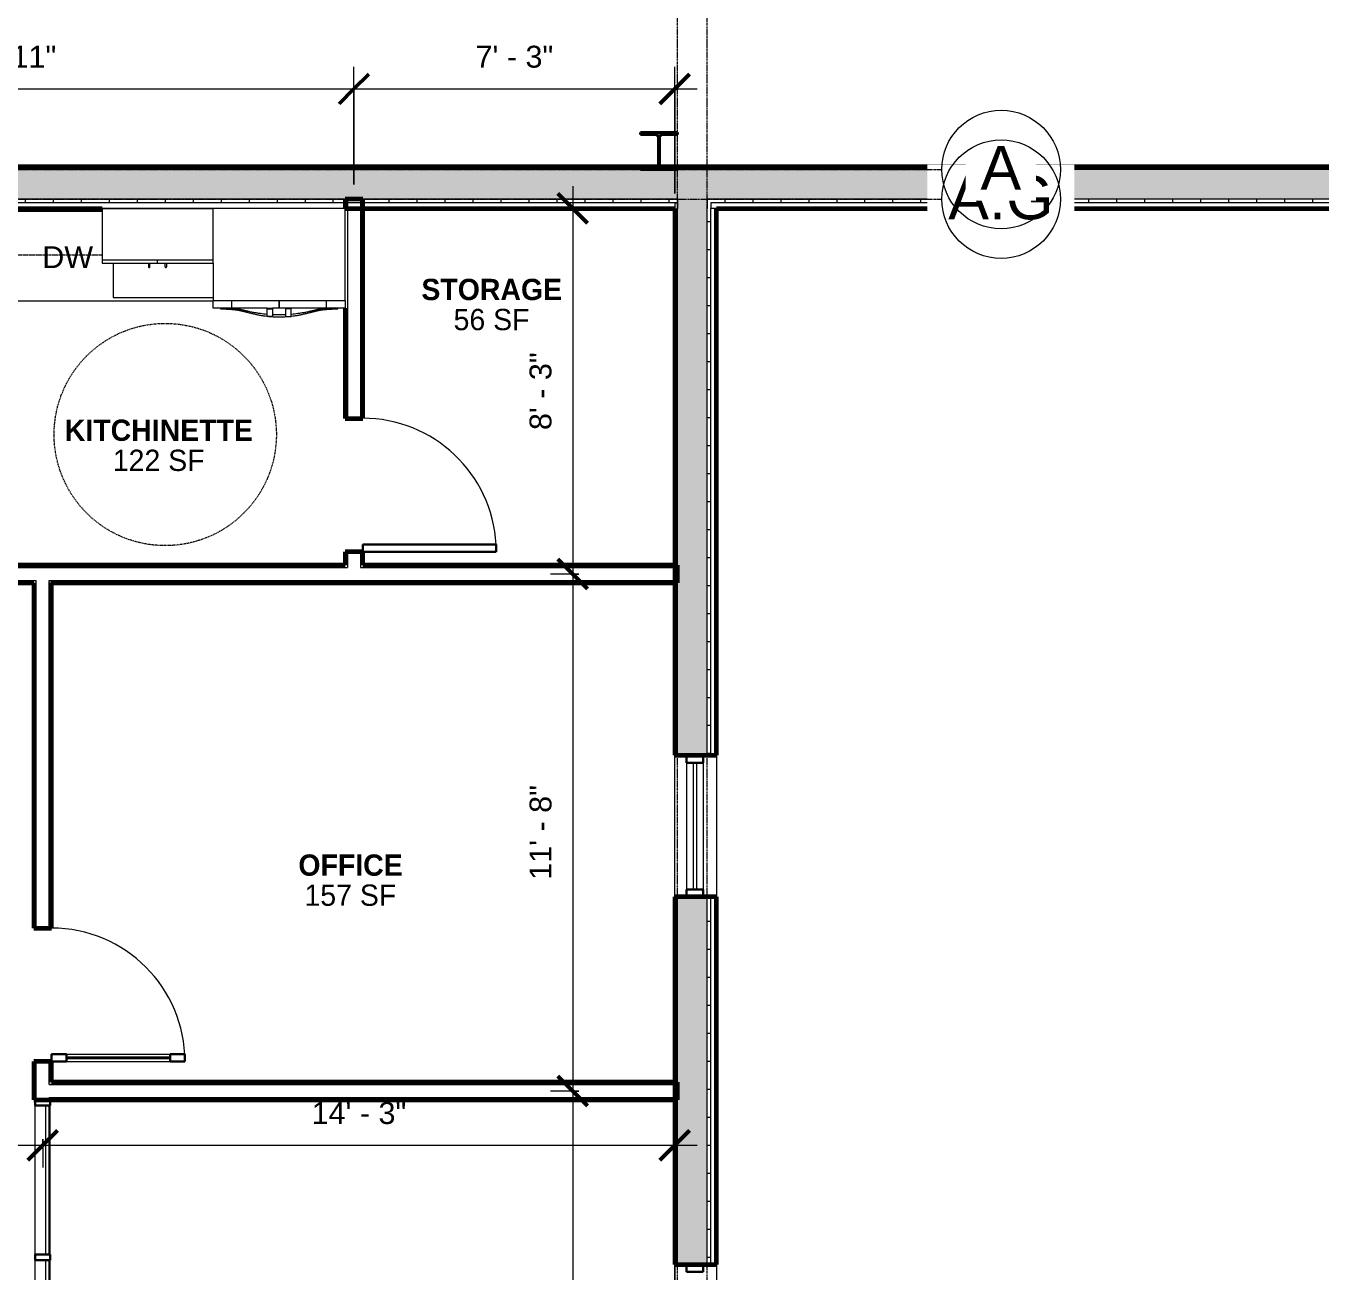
# Model space of a CAD drawing. Header units: inches. Extents: x 126 to 2219, y -1759 to -92.
# Drawn here: x 1858.4 to 2210.2, y -986 to -649.7 of the extents above; entities that cross this region are included whole.
import ezdxf

# ---------------------------------------------------------------- set-up
doc = ezdxf.new("R2010")
doc.units = ezdxf.units.IN
doc.header["$MEASUREMENT"] = 0
for name, pattern in [('Dash', [0.25, 0.125, -0.125]), ('Grid Line 1_2_', [0.875, 0.5, -0.125, 0.125, -0.125]), ('Overhead', [0.15625, 0.09375, -0.0625])]:
    doc.linetypes.add(name, pattern=pattern)
for name, color, linetype, lineweight in [('A-ANNO-DIMS', 211, 'Continuous', 9), ('A-ANNO-DIMS-64', 211, 'Continuous', 9), ('A-ANNO-NOTE', 131, 'Continuous', 9), ('A-AREA-IDEN', 2, 'Continuous', 9), ('A-DETL-HDLN', 90, 'Dash', 9), ('A-DOOR', 31, 'Continuous', 18), ('A-DOOR-GLAZ', 31, 'Continuous', 40), ('A-GENM', 13, 'Continuous', 9), ('A-GLAZ-CURT', 52, 'Continuous', 9), ('A-GLAZ-CWMG', 51, 'Continuous', 9), ('A-WALL', 113, 'Continuous', 18), ('A-WALL-PATT', 111, 'Continuous', 60), ('I-FURN-PNLS', 30, 'Continuous', 9), ('I-WALL', 2, 'Continuous', 18), ('L-SITE-WALL', 31, 'Continuous', 18), ('Q-CASE', 31, 'Continuous', 9), ('Q-SPCQ', 91, 'Continuous', 9), ('S-COLS', 52, 'Continuous', 9), ('S-GRID', 1, 'Continuous', 9), ('S-GRID-IDEN', 1, 'Continuous', 9)]:
    doc.layers.add(name, color=color, linetype=linetype, lineweight=lineweight)
doc.styles.add('Arial', font='arial.ttf', dxfattribs={"height": 5.901198})
doc.styles.add('Arial_1', font='arial.ttf', dxfattribs={"height": 11.802395})
doc.styles.add('Century Gothic', font='GOTHIC.TTF', dxfattribs={"height": 5.748447})
doc.styles.add('Century Gothic_B', font='GOTHICB.TTF', dxfattribs={"height": 5.744479})
doc.dimstyles.new('Linear_-_3_32__Arial', dxfattribs={"dimscale": 12, "dimtxt": 6, "dimasz": 0.666667, "dimexe": 0.5, "dimexo": 0.333333, "dimgap": 0.333333, "dimtad": 1, "dimdec": 0, "dimzin": 1, "dimdsep": 46, "dimlunit": 4, "dimtxsty": 'Arial', "dimblk1": 'OBLIQUE', "dimblk2": 'OBLIQUE', "dimsah": 1, "dimcen": 0.09, "dimdle": 0.5, "dimazin": 0, "dimtfac": 1, "dimtdec": 4, "dimtix": 1, "dimtmove": 0, "dimatfit": 3, "dimfxl": 1, "dimtvp": 1, "dimfrac": 2, "dimtolj": 1, "dimtzin": 0, "dimarcsym": 2})
doc.dimstyles.new('Linear_-_3_32__Arial_1', dxfattribs={"dimscale": 12, "dimtxt": 6, "dimasz": 0.666667, "dimexe": 0.5, "dimexo": 0.333333, "dimgap": 0.333333, "dimtad": 1, "dimdec": 0, "dimzin": 1, "dimdsep": 46, "dimlunit": 4, "dimtxsty": 'Arial', "dimblk1": 'OBLIQUE', "dimblk2": 'OBLIQUE', "dimsah": 1, "dimcen": 0.09, "dimdle": 0.5, "dimazin": 0, "dimtfac": 1, "dimtdec": 4, "dimtix": 1, "dimtmove": 0, "dimatfit": 3, "dimfxl": 1, "dimtvp": 1, "dimfrac": 2, "dimtolj": 1, "dimtzin": 0, "dimarcsym": 2})
doc.dimstyles.new('Linear_-_3_32__Arial_2', dxfattribs={"dimscale": 12, "dimtxt": 6, "dimasz": 0.666667, "dimexe": 0.5, "dimexo": 0.333333, "dimgap": 0.333333, "dimtad": 1, "dimdec": 0, "dimzin": 1, "dimdsep": 46, "dimlunit": 4, "dimtxsty": 'Arial', "dimblk1": 'OBLIQUE', "dimblk2": 'OBLIQUE', "dimsah": 1, "dimcen": 0.09, "dimdle": 0.5, "dimazin": 0, "dimtfac": 1, "dimtdec": 4, "dimtix": 1, "dimtmove": 0, "dimatfit": 3, "dimfxl": 1, "dimtvp": 1, "dimfrac": 2, "dimtolj": 1, "dimtzin": 0, "dimarcsym": 2})
pattern_1 = [(161.57, (0.32, 0.32), (-2.56049618, -0.00053739), [0, -18.214, 2.022, 0]), (18.43, (-0.32, 0.32), (-2.56049618, 0.00053739), [0, -18.214, 2.022, 0]), (108.43, (0.32, 0.32), (1.2792209, -6.40087673), [6.07, -14.166]), (71.57, (-0.32, 0.32), (1.2792209, 6.40087673), [6.07, -14.166])]
pattern_2 = [(0, (0, 0), (0, 7.554), []), (90, (0, 0), (-7.554, 5e-16), [])]
pattern_3 = [(0, (0, 0), (20.48, 5.12), [0.845, -14.515, 0.845, -14.515, -81.92]), (0, (0, 0), (20.48, 5.12), [-30.72, 0.845, -29.875, 0.845, -14.515, -35.84]), (0, (0, 0), (20.48, 5.12), [-76.8, 0.845, -9.395, 0.845, -24.755]), (120, (7.68, 2.56), (-14.67405, 15.1762), [0.845, -14.515, 0.845, -14.515, -81.92]), (120, (7.68, 2.56), (-14.67405, 15.1762), [-30.72, 0.845, -29.875, 0.845, -14.515, -35.84]), (120, (7.68, 2.56), (-14.67405, 15.1762), [-76.8, 0.845, -9.395, 0.845, -24.755]), (240, (10.24, 12.8), (-5.80595, -20.2962), [0.845, -14.515, 0.845, -14.515, -81.92]), (240, (10.24, 12.8), (-5.80595, -20.2962), [-30.72, 0.845, -29.875, 0.845, -14.515, -35.84]), (240, (10.24, 12.8), (-5.80595, -20.2962), [-76.8, 0.845, -9.395, 0.845, -24.755])]

# ---------------------------------------------------------------- blocks, each defined once
blk = doc.blocks.new('Rectangular Mullion - Exterior 2_ x 4_5_-607528-Floor Plan - Office Annex')
at = {"layer": 'A-GLAZ-CWMG', "color": 50, "lineweight": 30}
for p, q in [((-1, 1.5), (1, 1.5)), ((-1, -3), (-1, 1.5)), ((1, 1.5), (1, -3)), ((1, -3), (-1, -3))]:
    blk.add_line(p, q, dxfattribs=at)
blk = doc.blocks.new('System Panel - Exterior Glazing-607532-Floor Plan - Office Annex')
at = {"layer": 'A-GLAZ-CURT', "color": 10, "lineweight": 18}
for p, q in [((17.09375, 1.25), (-17.09375, 1.25)), ((-17.09375, 1.25), (-17.09375, 0.25)), ((-17.09375, 0.25), (17.09375, 0.25)), ((17.09375, 0.25), (17.09375, 1.25))]:
    blk.add_line(p, q, dxfattribs=at)
at = {"layer": 'A-GLAZ-CURT', "color": 130}
for p, q in [((-17.09375, 0.25), (-17.09375, 1.25)), ((17.09375, 1.25), (17.09375, 0.25))]:
    blk.add_line(p, q, dxfattribs=at)
at = {"layer": 'A-GLAZ-CURT', "color": 254}
for p, q in [((17.09375, 1.25), (-17.09375, 1.25)), ((-17.09375, 0.25), (17.09375, 0.25))]:
    blk.add_line(p, q, dxfattribs=at)
blk = doc.blocks.new('Rectangular Mullion - Exterior 2_ x 4_5_-435687-Floor Plan - Office Annex')
at = {"layer": 'A-GLAZ-CWMG', "color": 7}
for p, q in [((1188.75, -1519.21), (1154.56, -1519.21)), ((1188.75, -1523.71), (1154.56, -1523.71))]:
    blk.add_line(p, q, dxfattribs=at)
blk = doc.blocks.new('Grid - Grid Head - Circle-50561-Floor Plan - Office Annex')
at = {"layer": 'S-GRID-IDEN', "color": 7}
blk.add_circle((0, 0), 0.25, dxfattribs=at)
blk = doc.blocks.new('Open Source Metal Building_Exterior_rvt-1-Floor Plan - Office Annex')
at = {"layer": 'A-WALL-PATT', "lineweight": 9}
h = blk.add_hatch(dxfattribs=at)
h.set_pattern_fill('FP_2', color=8, style=0, pattern_type=2)
h.set_pattern_definition(pattern_1)
h.paths.add_polyline_path([(1738.07, -696.46), (2210.15, -696.46), (2210.15, -688.46), (1644.4, -688.46), (1644.4, -696.46), (1729.93, -696.46)], flags=0)
h.paths.add_polyline_path([(1138.4, -696.46), (1138.4, -688.46), (421.56, -688.46), (421.56, -696.46), (1103.21, -696.46)], flags=0)
h.paths.add_polyline_path([(1234.94, -696.46), (1234.94, -688.46), (1174.4, -688.46), (1174.4, -696.46)], flags=0)
h.paths.add_polyline_path([(1540.94, -696.46), (1608.4, -696.46), (1608.4, -688.46), (1540.94, -688.46)], flags=0)
h.paths.add_polyline_path([(321.83, -696.46), (385.56, -696.46), (385.56, -688.46), (126.49, -688.46), (126.49, -696.46), (256.72, -696.46)], flags=0)
h = blk.add_hatch(dxfattribs=at)
h.set_pattern_fill('FP_3', style=0, pattern_type=2)
h.set_pattern_definition(pattern_2)
h.paths.add_polyline_path([(1884.58, -697.46), (2034.31, -697.46), (2034.31, -696.46), (1644.4, -696.46), (1644.4, -697.46), (1819.47, -697.46)], flags=0)
h.paths.add_polyline_path([(2210.15, -697.46), (2210.15, -696.46), (2042.31, -696.46), (2042.31, -697.46), (2079.92, -697.46)], flags=0)
h.paths.add_polyline_path([(1234.94, -697.46), (1234.94, -696.46), (1174.4, -696.46), (1174.4, -697.46)], flags=0)
h.paths.add_polyline_path([(1540.94, -697.46), (1608.4, -697.46), (1608.4, -696.46), (1540.94, -696.46)], flags=0)
h.paths.add_polyline_path([(1103.21, -697.46), (1138.4, -697.46), (1138.4, -696.46), (421.56, -696.46), (421.56, -697.46), (1038.09, -697.46)], flags=0)
h.paths.add_polyline_path([(378.44, -697.46), (385.56, -697.46), (385.56, -696.46), (378.44, -696.46)], flags=0)
h.paths.add_polyline_path([(370.44, -697.46), (370.44, -696.46), (126.49, -696.46), (126.49, -697.46), (369.44, -697.46)], flags=0)
h = blk.add_hatch(dxfattribs=at)
h.set_pattern_fill('FP_2', color=8, style=0, pattern_type=2)
h.set_pattern_definition(pattern_1)
h.paths.add_polyline_path([(2034.31, -1161.69), (2042.31, -1161.69), (2042.31, -1159.69), (2034.31, -1159.69)], flags=0)
h.paths.add_polyline_path([(2042.31, -1121.5), (2042.31, -1022.22), (2034.31, -1022.22), (2034.31, -1121.5)], flags=0)
h.paths.add_polyline_path([(2034.31, -984.04), (2042.31, -984.04), (2042.31, -884.76), (2034.31, -884.76), (2034.31, -949.68)], flags=0)
h.paths.add_polyline_path([(2042.31, -846.57), (2042.31, -696.46), (2034.31, -696.46), (2034.31, -846.57)], flags=0)
h = blk.add_hatch(dxfattribs=at)
h.set_pattern_fill('FP_3', style=0, pattern_type=2)
h.set_pattern_definition(pattern_2)
h.paths.add_polyline_path([(2043.31, -1161.69), (2043.31, -1159.69), (2042.31, -1159.69), (2042.31, -1161.69)], flags=0)
h.paths.add_polyline_path([(2043.31, -1121.5), (2043.31, -1022.22), (2042.31, -1022.22), (2042.31, -1121.5)], flags=0)
h.paths.add_polyline_path([(2042.31, -984.04), (2043.31, -984.04), (2043.31, -884.76), (2042.31, -884.76), (2042.31, -949.68)], flags=0)
h.paths.add_polyline_path([(2043.31, -846.57), (2043.31, -697.46), (2042.31, -697.46), (2042.31, -846.57)], flags=0)
at = {"layer": 'S-COLS'}
h = blk.add_hatch(dxfattribs=at)
h.set_pattern_fill('FP_4', color=256, style=0, pattern_type=2)
h.set_pattern_definition([(45, (0, 0), (-6.335677, 6.335677), []), (45, (0, 9.6), (-6.335677, 6.335677), [])])
h.paths.add_polyline_path([(2034.31, -688.46), (2034.31, -687.9), (2030.17, -687.9), (2029.68, -687.7), (2029.48, -687.21), (2029.48, -679.73), (2029.68, -679.24), (2030.17, -679.04), (2034.31, -679.04), (2034.31, -678.48), (2024.31, -678.48), (2024.31, -679.04), (2028.45, -679.04), (2028.94, -679.24), (2029.14, -679.73), (2029.14, -687.21), (2028.94, -687.7), (2028.45, -687.9), (2024.31, -687.9), (2024.31, -688.46)], flags=0)
at = {"layer": 'A-WALL', "color": 10}
for p, q in [((2210.15, -688.46), (1644.4, -688.46)), ((2034.31, -696.46), (1644.4, -696.46)), ((2033.56, -697.46), (1644.4, -697.46)), ((2034.31, -697.46), (2033.56, -697.46)), ((2033.56, -697.46), (2034.31, -697.46)), ((2033.56, -697.46), (2033.56, -698.96)), ((2034.31, -696.46), (2034.31, -697.46)), ((2034.31, -697.46), (2034.31, -698.96)), ((2034.31, -846.57), (2034.31, -698.96)), ((2210.15, -696.46), (2042.31, -696.46)), ((2042.31, -696.46), (2042.31, -697.46)), ((2042.31, -697.46), (2042.31, -698.96)), ((2042.31, -846.57), (2042.31, -698.96)), ((2210.15, -697.46), (2043.31, -697.46)), ((2043.31, -697.46), (2043.31, -698.96)), ((2044.81, -698.96), (2043.31, -698.96)), ((2043.31, -846.57), (2043.31, -698.96)), ((2034.31, -984.04), (2034.31, -884.76)), ((2042.31, -984.04), (2042.31, -884.76)), ((2043.31, -984.04), (2043.31, -884.76))]:
    blk.add_line(p, q, dxfattribs=at)
at = {"layer": 'L-SITE-WALL', "color": 250, "lineweight": 60}
for p, q in [((2210.15, -687.71), (1644.4, -687.71)), ((1644.4, -698.96), (1878.94, -698.96)), ((1944.56, -698.96), (2033.56, -698.96)), ((2033.56, -698.96), (2033.56, -846.57)), ((2044.81, -698.96), (2210.15, -698.96)), ((2044.81, -846.57), (2044.81, -698.96)), ((2033.56, -846.57), (2044.81, -846.57)), ((2033.56, -884.76), (2033.56, -984.04)), ((2044.81, -884.76), (2033.56, -884.76)), ((2044.81, -984.04), (2044.81, -884.76)), ((2033.56, -984.04), (2044.81, -984.04))]:
    blk.add_line(p, q, dxfattribs=at)
at = {"layer": 'L-SITE-WALL', "color": 10}
for p, q in [((2033.56, -884.76), (2033.56, -846.57)), ((2044.81, -846.57), (2044.81, -884.76)), ((2033.56, -1005.35), (2033.56, -984.04)), ((2044.81, -984.04), (2044.81, -1022.22))]:
    blk.add_line(p, q, dxfattribs=at)
at = {"layer": 'S-COLS', "color": 90, "lineweight": 40}
for p, q in [((2034.31, -678.48), (2024.31, -678.48)), ((2024.31, -678.48), (2024.31, -679.04)), ((2034.31, -679.04), (2034.31, -678.48)), ((2024.31, -679.04), (2028.45, -679.04)), ((2029.14, -679.73), (2029.14, -687.21)), ((2029.48, -687.21), (2029.48, -679.73)), ((2030.17, -679.04), (2034.31, -679.04)), ((2028.45, -687.9), (2024.31, -687.9)), ((2024.31, -687.9), (2024.31, -688.46)), ((2024.31, -688.46), (2034.31, -688.46)), ((2034.31, -687.9), (2030.17, -687.9)), ((2034.31, -688.46), (2034.31, -687.9))]:
    blk.add_line(p, q, dxfattribs=at)
for centre, start, end in [((2028.45, -679.73), 0, 90), ((2030.17, -679.73), 90, 180), ((2028.45, -687.21), 270, 0), ((2030.17, -687.21), 180, 270)]:
    blk.add_arc(centre, 0.691, start, end, dxfattribs=at)
at = {"layer": 'S-GRID', "linetype": 'Grid Line 1_2_'}
for p, q in [((2034.31, -1631.19), (2034.31, -124.28)), ((2042.31, -1631.19), (2042.31, -124.28))]:
    blk.add_line(p, q, dxfattribs=at)
at = {"color": 252, "lineweight": 9, "extrusion": (0, 0, -1), "rotation": 90.0000000000013}
for p in [(-2039.75, -847.57), (-2039.75, -883.76), (-2039.75, -985.04)]:
    blk.add_blockref('Rectangular Mullion - Exterior 2_ x 4_5_-607528-Floor Plan - Office Annex', p, dxfattribs=at)
at = {"color": 252, "lineweight": 9}
for name, p, rotation in [('Rectangular Mullion - Exterior 2_ x 4_5_-435687-Floor Plan - Office Annex', (517.54, -2037.32), 89.99999999999892), ('System Panel - Exterior Glazing-607532-Floor Plan - Office Annex', (2039.75, -865.67), 89.99999999999874)]:
    blk.add_blockref(name, p, dxfattribs=dict(at, rotation=rotation))
at = {"layer": 'S-GRID-IDEN', "insert": (2121.58, -690.1), "char_height": 11.802, "width": 33.84, "attachment_point": 2, "line_spacing_factor": 0.938532, "style": 'Arial_1', "bg_fill": 3, "box_fill_scale": 1.25, "bg_fill_color": 0, "bg_fill_transparency": 0}
blk.add_mtext('A.G', dxfattribs=at)
at = {"layer": 'S-GRID', "linetype": 'Grid Line 1_2_'}
for p, q in [((329.05, -688.46), (2105.65, -688.46)), ((329.05, -696.46), (2105.65, -696.46))]:
    blk.add_line(p, q, dxfattribs=at)
at = {"layer": 'S-GRID-IDEN', "insert": (2121.58, -682.1), "char_height": 11.8, "width": 13.104, "attachment_point": 2, "line_spacing_factor": 0.938532, "style": 'Arial_1', "bg_fill": 3, "box_fill_scale": 1.25, "bg_fill_color": 0, "bg_fill_transparency": 0}
blk.add_mtext('A', dxfattribs=at)
at = {"color": 170, "lineweight": 5, "xscale": 63.99999999999997, "yscale": 63.99999999999997, "zscale": 63.99999999999997, "rotation": 269.9999999999994}
for p in [(2121.65, -688.46), (2121.65, -696.46)]:
    blk.add_blockref('Grid - Grid Head - Circle-50561-Floor Plan - Office Annex', p, dxfattribs=at)
blk = doc.blocks.new('Counter Top - 24_ Depth-690214-Floor Plan - Office Annex')
at = {"layer": 'Q-CASE'}
for p, q in [((-47.26, 25), (99.74, 25)), ((99.74, 0.75), (-17.26, 0.75))]:
    blk.add_line(p, q, dxfattribs=at)
blk = doc.blocks.new('System Panel - Glazed-700954-Floor Plan - Office Annex')
at = {"layer": 'A-GLAZ-CURT', "lineweight": 18}
for p, q in [((20.125, 1.75), (-20.125, 1.75)), ((-20.125, 1.75), (-20.125, 0.75)), ((-20.125, 0.75), (20.125, 0.75)), ((20.125, 0.75), (20.125, 1.75))]:
    blk.add_line(p, q, dxfattribs=at)
blk = doc.blocks.new('Rectangular Mullion - 2_5_ x 5_ rectangular-700947-Floor Plan - Office Annex')
at = {"layer": 'A-GLAZ-CWMG'}
for p, q in [((1860.94, -981.34), (1860.94, -941.09)), ((1864.94, -981.34), (1864.94, -941.09))]:
    blk.add_line(p, q, dxfattribs=at)
blk = doc.blocks.new('Rectangular Mullion - 2_5_ x 5_ rectangular-612077-Floor Plan - Office Annex')
at = {"layer": 'A-GLAZ-CWMG', "lineweight": 30}
for p, q in [((0, 2), (-1.5, 2)), ((-1.5, 2), (-1.5, -2)), ((0, -2), (0, 2)), ((-1.5, -2), (0, -2))]:
    blk.add_line(p, q, dxfattribs=at)
blk = doc.blocks.new('System Panel - Glazed-700955-Floor Plan - Office Annex')
at = {"layer": 'A-GLAZ-CURT', "lineweight": 18}
for p, q in [((18.25, 1.75), (-18.25, 1.75)), ((-18.25, 1.75), (-18.25, 0.75)), ((-18.25, 0.75), (18.25, 0.75)), ((18.25, 0.75), (18.25, 1.75))]:
    blk.add_line(p, q, dxfattribs=at)
blk = doc.blocks.new('Rectangular Mullion - 2_5_ x 5_ rectangular-700951-Floor Plan - Office Annex')
at = {"layer": 'A-GLAZ-CWMG'}
for p, q in [((1860.94, -1019.34), (1860.94, -982.84)), ((1864.94, -1019.34), (1864.94, -982.84))]:
    blk.add_line(p, q, dxfattribs=at)
blk = doc.blocks.new('Rectangular Mullion - 2_5_ x 5_ rectangular-612075-Floor Plan - Office Annex')
at = {"layer": 'A-GLAZ-CWMG', "lineweight": 30}
for p, q in [((-0.75, 2), (0.75, 2)), ((-0.75, -2), (-0.75, 2)), ((0.75, 2), (0.75, -2)), ((0.75, -2), (-0.75, -2))]:
    blk.add_line(p, q, dxfattribs=at)
blk = doc.blocks.new('Single-Flush - 36_ x 84_-340239-Floor Plan - Office Annex')
at = {"layer": 'A-DOOR', "lineweight": 30}
for p, q in [((16, 2.37), (16, 38.39)), ((18, 38.39), (16, 38.39)), ((18, 2.37), (18, 38.39)), ((18, 2.37), (16, 2.37))]:
    blk.add_line(p, q, dxfattribs=at)
at = {"layer": 'A-DOOR', "lineweight": 9}
blk.add_arc((18, 2.37), 36.07, 93.1789, 180, dxfattribs=at)
blk = doc.blocks.new('Refrigeration-Dacor-Millennia - PF36BNDFBK-V2-Floor Plan - Office Annex')
at = {"layer": 'A-GENM', "lineweight": 18}
for p, q in [((-17.81, -14.44), (-17.81, -12.44)), ((17.81, -12.44), (17.81, -14.44)), ((-3.25, -14.44), (-17.81, -14.44)), ((1.75, -14.44), (-1.75, -14.44)), ((17.81, -14.44), (3.25, -14.44))]:
    blk.add_line(p, q, dxfattribs=at)
at = {"layer": 'A-GENM'}
for p, q in [((-12.81, -12.44), (-12.81, -14.44)), ((-0.06, -12.44), (-0.06, -14.44)), ((0.06, -14.44), (0.06, -12.44)), ((12.81, -14.44), (12.81, -12.44)), ((-15.81, -14.44), (-15.81, -14.69)), ((-3.25, -16.69), (-3.25, -14.44)), ((-3.25, -14.44), (-1.75, -14.44)), ((-3.25, -14.69), (-1.75, -14.69)), ((-1.75, -16.69), (-3.25, -16.69)), ((-1.75, -14.44), (-1.75, -16.69)), ((3.25, -14.44), (1.75, -14.44)), ((1.75, -14.44), (1.75, -16.69)), ((3.25, -14.69), (1.75, -14.69)), ((1.75, -16.69), (3.25, -16.69)), ((3.25, -16.69), (3.25, -14.44)), ((15.81, -14.69), (15.81, -14.44))]:
    blk.add_line(p, q, dxfattribs=at)
for points, knots in [([(-3.25, -16.18), (-3.28, -16.17), (-3.59, -16.15), (-4.18, -16.09), (-5.06, -15.97), (-5.99, -15.83), (-6.77, -15.69), (-7.4, -15.57), (-7.88, -15.47), (-8.26, -15.38), (-8.57, -15.3), (-8.81, -15.25), (-9.04, -15.19), (-9.28, -15.13), (-9.52, -15.07), (-9.78, -15.02), (-10.04, -14.96), (-10.31, -14.9), (-10.58, -14.85), (-10.88, -14.8), (-11.18, -14.75), (-11.5, -14.7), (-11.83, -14.65), (-12.19, -14.61), (-12.56, -14.57), (-12.95, -14.54), (-13.36, -14.51), (-13.8, -14.48), (-14.27, -14.46), (-14.92, -14.45), (-15.45, -14.44), (-15.81, -14.44)], [0.6515953, 0.6515953, 0.6515953, 0.6515953, 0.65625, 0.6875, 0.71875, 0.75, 0.78125, 0.796875, 0.8125, 0.828125, 0.8359375, 0.84375, 0.8515625, 0.859375, 0.8671875, 0.875, 0.8828125, 0.890625, 0.8984375, 0.90625, 0.9140625, 0.921875, 0.9296875, 0.9375, 0.9453125, 0.953125, 0.9609375, 0.96875, 0.9765625, 0.984375, 1, 1, 1, 1]), ([(-15.81, -14.69), (-15.45, -14.69), (-14.74, -14.7), (-13.95, -14.73), (-13.36, -14.76), (-12.95, -14.79), (-12.56, -14.83), (-12.19, -14.86), (-11.83, -14.91), (-11.5, -14.95), (-11.18, -15), (-10.87, -15.05), (-10.58, -15.11), (-10.3, -15.16), (-10.04, -15.22), (-9.78, -15.28), (-9.52, -15.34), (-9.28, -15.41), (-9.04, -15.47), (-8.81, -15.53), (-8.57, -15.59), (-8.26, -15.67), (-7.87, -15.78), (-7.4, -15.89), (-6.77, -16.04), (-5.98, -16.21), (-5.06, -16.39), (-4.18, -16.53), (-3.59, -16.61), (-3.28, -16.65), (-3.25, -16.65)], [0, 0, 0, 0, 0.015625, 0.03125, 0.0390625, 0.046875, 0.0546875, 0.0625, 0.0703125, 0.078125, 0.0859375, 0.09375, 0.1015625, 0.109375, 0.1171875, 0.125, 0.1328125, 0.140625, 0.1484375, 0.15625, 0.1640625, 0.171875, 0.1875, 0.203125, 0.21875, 0.25, 0.28125, 0.3125, 0.34375, 0.348388, 0.348388, 0.348388, 0.348388]), ([(-2.89, -16.69), (-2.79, -16.7), (-2.45, -16.73), (-1.9, -16.77), (-1.24, -16.79), (-0.61, -16.8), (0, -16.8), (0.61, -16.8), (1.24, -16.79), (1.9, -16.77), (2.45, -16.73), (2.79, -16.7), (2.89, -16.69)], [0.363139, 0.363139, 0.363139, 0.363139, 0.375, 0.40625, 0.4375, 0.46875, 0.5, 0.53125, 0.5625, 0.59375, 0.625, 0.636861, 0.636861, 0.636861, 0.636861]), ([(1.75, -16.26), (1.58, -16.27), (0.97, -16.28), (0, -16.28), (-0.97, -16.28), (-1.58, -16.27), (-1.75, -16.26)], [0.4135862, 0.4135862, 0.4135862, 0.4135862, 0.4375, 0.5, 0.5625, 0.5864138, 0.5864138, 0.5864138, 0.5864138]), ([(15.81, -14.44), (15.45, -14.44), (14.92, -14.45), (14.27, -14.46), (13.8, -14.48), (13.36, -14.51), (12.95, -14.54), (12.56, -14.57), (12.19, -14.61), (11.83, -14.65), (11.5, -14.7), (11.18, -14.75), (10.88, -14.8), (10.58, -14.85), (10.31, -14.9), (10.04, -14.96), (9.78, -15.02), (9.52, -15.07), (9.28, -15.13), (9.04, -15.19), (8.81, -15.25), (8.57, -15.3), (8.26, -15.38), (7.88, -15.47), (7.4, -15.57), (6.77, -15.69), (5.99, -15.83), (5.06, -15.97), (4.18, -16.09), (3.59, -16.15), (3.28, -16.17), (3.25, -16.18)], [0, 0, 0, 0, 0.015625, 0.0234375, 0.03125, 0.0390625, 0.046875, 0.0546875, 0.0625, 0.0703125, 0.078125, 0.0859375, 0.09375, 0.1015625, 0.109375, 0.1171875, 0.125, 0.1328125, 0.140625, 0.1484375, 0.15625, 0.1640625, 0.171875, 0.1875, 0.203125, 0.21875, 0.25, 0.28125, 0.3125, 0.34375, 0.3484047, 0.3484047, 0.3484047, 0.3484047]), ([(3.25, -16.65), (3.28, -16.65), (3.59, -16.61), (4.18, -16.53), (5.06, -16.39), (5.98, -16.21), (6.77, -16.04), (7.4, -15.89), (7.87, -15.78), (8.26, -15.67), (8.57, -15.59), (8.81, -15.53), (9.04, -15.47), (9.28, -15.41), (9.52, -15.34), (9.78, -15.28), (10.04, -15.22), (10.3, -15.16), (10.58, -15.11), (10.87, -15.05), (11.18, -15), (11.5, -14.95), (11.83, -14.91), (12.19, -14.86), (12.56, -14.83), (12.95, -14.79), (13.36, -14.76), (13.8, -14.73), (14.27, -14.71), (14.92, -14.7), (15.45, -14.69), (15.81, -14.69)], [0.651612, 0.651612, 0.651612, 0.651612, 0.65625, 0.6875, 0.71875, 0.75, 0.78125, 0.796875, 0.8125, 0.828125, 0.8359375, 0.84375, 0.8515625, 0.859375, 0.8671875, 0.875, 0.8828125, 0.890625, 0.8984375, 0.90625, 0.9140625, 0.921875, 0.9296875, 0.9375, 0.9453125, 0.953125, 0.9609375, 0.96875, 0.9765625, 0.984375, 1, 1, 1, 1])]:
    blk.add_open_spline(points, degree=3, knots=knots, dxfattribs=at)
at = {"layer": 'Q-SPCQ'}
for p, q in [((17.81, 12.44), (-17.81, 12.44)), ((17.81, -12.44), (17.81, 12.44)), ((-17.81, -2.31), (-17.81, -12.44)), ((-17.81, -12.44), (17.81, -12.44))]:
    blk.add_line(p, q, dxfattribs=at)
blk = doc.blocks.new('Single-Glass 1 - 36_ x 84_-564710-Floor Plan - Office Annex')
at = {"layer": 'A-DOOR', "lineweight": 30}
for p, q in [((16, 34.375), (16, 38.375)), ((18, 38.375), (16, 38.375)), ((18, 34.375), (18, 38.375)), ((16, 34.375), (18, 34.375)), ((16, 6.375), (18, 6.375)), ((16, 2.375), (16, 6.375)), ((18, 2.375), (18, 6.375)), ((18, 2.375), (16, 2.375))]:
    blk.add_line(p, q, dxfattribs=at)
at = {"layer": 'A-DOOR', "lineweight": 9}
for p, q in [((16, 6.375), (16, 34.375)), ((18, 6.375), (18, 34.375))]:
    blk.add_line(p, q, dxfattribs=at)
blk.add_arc((18, 2.375), 36, 90, 180, dxfattribs=at)
at = {"layer": 'A-DOOR-GLAZ'}
blk.add_line((17, 34.375), (17, 6.375), dxfattribs=at)
blk = doc.blocks.new('293304 - 293304 2-686364-Floor Plan - Office Annex')
at = {"layer": 'I-FURN-PNLS'}
blk.add_line((0.91, -14.15), (0.91, -13.4), dxfattribs=at)
at = {"layer": 'Q-CASE'}
for p, q in [((15.91, 0.6), (-14.09, 0.6)), ((-14.09, 0.6), (-14.09, -14.15)), ((-14.09, 0.6), (-14.09, -13.4)), ((-14.09, 0.6), (15.91, 0.6)), ((15.91, -14.15), (15.91, 0.6)), ((15.91, -13.4), (15.91, 0.6)), ((15.91, -13.4), (-14.09, -13.4)), ((-14.09, -14.15), (15.91, -14.15)), ((-1.53, -14.15), (-1.53, -15.17)), ((-1.15, -15.15), (-1.15, -14.15)), ((2.97, -15.15), (2.97, -14.15)), ((3.35, -14.15), (3.35, -15.17))]:
    blk.add_line(p, q, dxfattribs=at)
for centre, start, end in [((-1.34, -15.17), 180, 5.5918), ((3.16, -15.17), 174.4082, 0)]:
    blk.add_arc(centre, 0.188, start, end, dxfattribs=at)
blk = doc.blocks.new('Base Cabinet-Double Door _ 2 Drawer - 27_-V49-Floor Plan - Office Annex')
at = {"layer": 'Q-CASE'}
for p, q in [((-12.76, -14.75), (-12.76, -24)), ((-12.76, -24), (14.24, -24))]:
    blk.add_line(p, q, dxfattribs=at)
blk = doc.blocks.new('Upper Cabinet-Double Door-Wall - 27_ x 36_H-702586-Floor Plan - Office Annex')
at = {"layer": 'Q-CASE', "linetype": 'Overhead'}
for p, q in [((-12.33, 0.31), (-12.33, 12.31)), ((-12.33, 12.31), (14.67, 12.31)), ((14.67, 12.31), (14.67, 0.31)), ((14.67, 0.31), (-12.33, 0.31))]:
    blk.add_line(p, q, dxfattribs=at)
blk = doc.blocks.new('DIMBLOCK22-Floor Plan - Office Annex')
at = {"layer": 'A-ANNO-DIMS-64'}
for p, q in [((1755.94, -692.46), (1755.94, -660.7)), ((1946.94, -692.46), (1946.94, -660.7)), ((1755.94, -666.7), (1946.94, -666.7)), ((1755.94, -666.7), (1755.94, -692.46)), ((1946.94, -666.7), (1946.94, -692.46))]:
    blk.add_line(p, q, dxfattribs=at)
at = {"layer": 'A-ANNO-DIMS-64', "lineweight": 50}
for p, q in [((1755.94, -666.7), (1759.94, -662.7)), ((1946.94, -666.7), (1950.94, -662.7)), ((1755.94, -666.7), (1751.94, -670.7)), ((1946.94, -666.7), (1942.94, -670.7))]:
    blk.add_line(p, q, dxfattribs=at)
at = {"layer": 'A-ANNO-DIMS-64', "color": 0, "insert": (1836.44, -655.05), "char_height": 5.901, "width": 36, "attachment_point": 1, "line_spacing_factor": 0.938532, "style": 'Arial'}
blk.add_mtext('15\' - 11"', dxfattribs=at)
blk = doc.blocks.new('_Oblique')
at = {"color": 0, "linetype": 'ByBlock', "lineweight": -2}
blk.add_line((-0.5, -0.5), (0.5, 0.5), dxfattribs=at)
blk = doc.blocks.new('DIMBLOCK23-Floor Plan - Office Annex')
at = {"layer": 'A-ANNO-DIMS-64'}
for p, q in [((1946.94, -692.46), (1946.94, -660.7)), ((2033.56, -694.96), (2033.56, -660.7)), ((1946.94, -666.7), (2039.56, -666.7)), ((1946.94, -666.7), (1946.94, -692.46)), ((2033.56, -666.7), (2033.56, -694.96))]:
    blk.add_line(p, q, dxfattribs=at)
at = {"layer": 'A-ANNO-DIMS-64', "lineweight": 50}
for p, q in [((1946.94, -666.7), (1950.94, -662.7)), ((2033.56, -666.7), (2037.56, -662.7)), ((1946.94, -666.7), (1942.94, -670.7)), ((2033.56, -666.7), (2029.56, -670.7))]:
    blk.add_line(p, q, dxfattribs=at)
at = {"layer": 'A-ANNO-DIMS-64', "color": 0, "insert": (1979.77, -655.05), "char_height": 5.901, "width": 25.1446, "attachment_point": 1, "line_spacing_factor": 0.938532, "style": 'Arial'}
blk.add_mtext('7\' - 3"', dxfattribs=at)
blk = doc.blocks.new('DIMBLOCK40-Floor Plan - Office Annex')
at = {"layer": 'A-ANNO-DIMS-64', "lineweight": 50}
for p, q in [((2006.01, -698.96), (2002.01, -694.96)), ((2006.01, -698.96), (2010.01, -702.96)), ((2006.01, -797.66), (2002.01, -793.66)), ((2006.01, -797.66), (2010.01, -801.66))]:
    blk.add_line(p, q, dxfattribs=at)
at = {"layer": 'A-ANNO-DIMS-64'}
for p, q in [((2006.01, -692.96), (2006.01, -797.66)), ((2007.67, -698.96), (2000.01, -698.96)), ((2006.01, -698.96), (2007.67, -698.96)), ((2007.67, -797.66), (2000.01, -797.66)), ((2006.01, -797.66), (2007.67, -797.66))]:
    blk.add_line(p, q, dxfattribs=at)
at = {"layer": 'A-ANNO-DIMS-64', "color": 0, "insert": (1994.36, -758.79), "char_height": 5.901, "width": 25.1446, "attachment_point": 1, "rotation": 90, "line_spacing_factor": 0.938532, "style": 'Arial'}
blk.add_mtext('8\' - 3"', dxfattribs=at)
blk = doc.blocks.new('DIMBLOCK41-Floor Plan - Office Annex')
at = {"layer": 'A-ANNO-DIMS-64', "lineweight": 50}
for p, q in [((2006.01, -797.66), (2002.01, -793.66)), ((2006.01, -797.66), (2010.01, -801.66)), ((2006.01, -937.21), (2002.01, -933.21)), ((2006.01, -937.21), (2010.01, -941.21))]:
    blk.add_line(p, q, dxfattribs=at)
at = {"layer": 'A-ANNO-DIMS-64'}
for p, q in [((2007.67, -797.66), (2000.01, -797.66)), ((2006.01, -797.66), (2006.01, -937.21)), ((2006.01, -797.66), (2007.67, -797.66)), ((2007.67, -937.21), (2000.01, -937.21)), ((2006.01, -937.21), (2007.67, -937.21))]:
    blk.add_line(p, q, dxfattribs=at)
at = {"layer": 'A-ANNO-DIMS-64', "color": 0, "insert": (1994.36, -880.18), "char_height": 5.901, "width": 30.5723, "attachment_point": 1, "rotation": 90, "line_spacing_factor": 0.938532, "style": 'Arial'}
blk.add_mtext('11\' - 8"', dxfattribs=at)
blk = doc.blocks.new('DIMBLOCK42-Floor Plan - Office Annex')
at = {"layer": 'A-ANNO-DIMS-64', "lineweight": 50}
for p, q in [((2006.01, -937.21), (2002.01, -933.21)), ((2006.01, -937.21), (2010.01, -941.21)), ((2006.01, -1105.21), (2002.01, -1101.21)), ((2006.01, -1105.21), (2010.01, -1109.21))]:
    blk.add_line(p, q, dxfattribs=at)
at = {"layer": 'A-ANNO-DIMS-64'}
for p, q in [((2007.67, -937.21), (2000.01, -937.21)), ((2006.01, -937.21), (2006.01, -1105.21)), ((2006.01, -937.21), (2007.67, -937.21)), ((2007.67, -1105.21), (2000.01, -1105.21)), ((2006.01, -1105.21), (2007.67, -1105.21))]:
    blk.add_line(p, q, dxfattribs=at)
at = {"layer": 'A-ANNO-DIMS-64', "color": 0, "insert": (1994.36, -1033.95), "char_height": 5.901, "width": 30.5723, "attachment_point": 1, "rotation": 90, "line_spacing_factor": 0.938532, "style": 'Arial'}
blk.add_mtext('14\' - 0"', dxfattribs=at)
blk = doc.blocks.new('DIMBLOCK56-Floor Plan - Office Annex')
at = {"layer": 'A-ANNO-DIMS-64', "lineweight": 50}
for p, q in [((1800.44, -951.85), (1804.44, -947.85)), ((1862.94, -951.85), (1866.94, -947.85)), ((1800.44, -951.85), (1796.44, -955.85)), ((1862.94, -951.85), (1858.94, -955.85))]:
    blk.add_line(p, q, dxfattribs=at)
at = {"layer": 'A-ANNO-DIMS-64'}
for p, q in [((1800.44, -950.2), (1800.44, -957.85)), ((1800.44, -951.85), (1800.44, -950.2)), ((1800.44, -951.85), (1862.94, -951.85)), ((1862.94, -950.2), (1862.94, -957.85)), ((1862.94, -951.85), (1862.94, -950.2))]:
    blk.add_line(p, q, dxfattribs=at)
at = {"layer": 'A-ANNO-DIMS-64', "color": 0, "insert": (1821.21, -940.2), "char_height": 5.901, "width": 25.1446, "attachment_point": 1, "line_spacing_factor": 0.938532, "style": 'Arial'}
blk.add_mtext('5\' - 3"', dxfattribs=at)
blk = doc.blocks.new('DIMBLOCK57-Floor Plan - Office Annex')
at = {"layer": 'A-ANNO-DIMS-64'}
for p, q in [((2033.56, -1230.21), (2033.56, -945.85)), ((1862.94, -950.2), (1862.94, -957.85)), ((1862.94, -951.85), (1862.94, -950.2)), ((1862.94, -951.85), (2039.56, -951.85)), ((2033.56, -951.85), (2033.56, -1230.21))]:
    blk.add_line(p, q, dxfattribs=at)
at = {"layer": 'A-ANNO-DIMS-64', "lineweight": 50}
for p, q in [((1862.94, -951.85), (1866.94, -947.85)), ((2033.56, -951.85), (2037.56, -947.85)), ((1862.94, -951.85), (1858.94, -955.85)), ((2033.56, -951.85), (2029.56, -955.85))]:
    blk.add_line(p, q, dxfattribs=at)
at = {"layer": 'A-ANNO-DIMS-64', "color": 0, "insert": (1935.51, -940.2), "char_height": 5.901, "width": 30.5723, "attachment_point": 1, "line_spacing_factor": 0.938532, "style": 'Arial'}
blk.add_mtext('14\' - 3"', dxfattribs=at)

msp = doc.modelspace()

# ---------------------------------------------------------------- hatches: boundary and pattern name
at = {"layer": 'A-WALL-PATT', "lineweight": 9}
h = msp.add_hatch(dxfattribs=at)
h.set_pattern_fill('FP_1', color=256, style=0, pattern_type=2)
h.set_pattern_definition(pattern_3)
h.paths.add_polyline_path([(1944.56, -795.29), (1945.19, -795.29), (1945.19, -791.66), (1944.56, -791.66)], flags=0)
h.paths.add_polyline_path([(1944.56, -755.66), (1945.19, -755.66), (1945.19, -699.59), (1944.56, -699.59), (1944.56, -742.24)], flags=0)
h.paths.add_polyline_path([(1945.19, -698.96), (1945.19, -696.46), (1944.56, -696.46), (1944.56, -698.96)], flags=0)
h = msp.add_hatch(dxfattribs=at)
h.set_pattern_fill('FP_1', color=256, style=0, pattern_type=2)
h.set_pattern_definition(pattern_3)
h.paths.add_polyline_path([(1949.31, -795.29), (1949.31, -791.66), (1948.69, -791.66), (1948.69, -795.29)], flags=0)
h.paths.add_polyline_path([(1948.69, -755.66), (1949.31, -755.66), (1949.31, -696.46), (1948.69, -696.46), (1948.69, -742.24)], flags=0)
h = msp.add_hatch(dxfattribs=at)
h.set_pattern_fill('FP_1', color=256, style=0, pattern_type=2)
h.set_pattern_definition(pattern_3)
h.paths.add_polyline_path([(2034.31, -795.91), (2034.31, -795.29), (1948.69, -795.29), (1948.69, -795.91), (1949.7, -795.91)], flags=0)
h.paths.add_polyline_path([(1945.19, -795.91), (1945.19, -795.29), (1811.67, -795.29), (1811.67, -795.91), (1819.47, -795.91)], flags=0)
h.paths.add_polyline_path([(1749.94, -795.91), (1749.94, -795.29), (1654.15, -795.29), (1654.15, -795.91), (1689.24, -795.91)], flags=0)
h = msp.add_hatch(dxfattribs=at)
h.set_pattern_fill('FP_1', color=256, style=0, pattern_type=2)
h.set_pattern_definition(pattern_3)
h.paths.add_polyline_path([(2034.31, -800.04), (2034.31, -799.41), (1865.31, -799.41), (1865.31, -800.04), (1949.7, -800.04)], flags=0)
h.paths.add_polyline_path([(1811.67, -800.04), (1861.19, -800.04), (1861.19, -799.41), (1811.67, -799.41)], flags=0)
h.paths.add_polyline_path([(1761.94, -800.04), (1761.94, -799.41), (1650.03, -799.41), (1650.03, -800.04), (1754.35, -800.04)], flags=0)
h = msp.add_hatch(dxfattribs=at)
h.set_pattern_fill('FP_1', color=256, style=0, pattern_type=2)
h.set_pattern_definition(pattern_3)
h.paths.add_polyline_path([(1861.19, -1371.84), (1861.19, -1148.21), (1860.56, -1148.21), (1860.56, -1371.84)], flags=0)
h.paths.add_polyline_path([(1861.19, -1112.21), (1861.19, -1102.84), (1860.56, -1102.84), (1860.56, -1112.21)], flags=0)
h.paths.add_polyline_path([(1861.19, -939.59), (1861.19, -929.21), (1860.56, -929.21), (1860.56, -939.59)], flags=0)
h.paths.add_polyline_path([(1861.19, -893.21), (1861.19, -800.04), (1860.56, -800.04), (1860.56, -893.21)], flags=0)
h = msp.add_hatch(dxfattribs=at)
h.set_pattern_fill('FP_1', color=256, style=0, pattern_type=2)
h.set_pattern_definition(pattern_3)
h.paths.add_polyline_path([(1865.31, -1372.46), (1865.31, -1346.96), (1864.69, -1346.96), (1864.69, -1372.46)], flags=0)
h.paths.add_polyline_path([(1865.31, -1343.46), (1865.31, -1148.21), (1864.69, -1148.21), (1864.69, -1343.46)], flags=0)
h.paths.add_polyline_path([(1865.31, -1112.21), (1865.31, -1106.96), (1864.69, -1106.96), (1864.69, -1112.21)], flags=0)
h.paths.add_polyline_path([(1865.31, -939.59), (1865.31, -938.96), (1864.69, -938.96), (1864.69, -939.59)], flags=0)
h.paths.add_polyline_path([(1864.69, -935.46), (1865.31, -935.46), (1865.31, -929.21), (1864.69, -929.21)], flags=0)
h.paths.add_polyline_path([(1864.69, -893.21), (1865.31, -893.21), (1865.31, -799.41), (1864.69, -799.41), (1864.69, -845.96)], flags=0)
h = msp.add_hatch(dxfattribs=at)
h.set_pattern_fill('FP_1', color=256, style=0, pattern_type=2)
h.set_pattern_definition(pattern_3)
h.paths.add_polyline_path([(2034.31, -935.46), (2034.31, -934.84), (1865.31, -934.84), (1865.31, -935.46), (1949.7, -935.46)], flags=0)
h = msp.add_hatch(dxfattribs=at)
h.set_pattern_fill('FP_1', color=256, style=0, pattern_type=2)
h.set_pattern_definition(pattern_3)
h.paths.add_polyline_path([(2034.31, -939.59), (2034.31, -938.96), (1865.31, -938.96), (1865.31, -939.59), (1949.7, -939.59)], flags=0)

# ---------------------------------------------------------------- linework, layer by layer
at = {"layer": 'A-DETL-HDLN'}
msp.add_circle((1896.01, -759.99), 30, dxfattribs=at)
at = {"layer": 'A-WALL'}
for p, q in [((1945.19, -696.46), (1945.19, -755.66)), ((1948.69, -696.46), (1948.69, -755.66)), ((1945.19, -791.66), (1945.19, -795.91)), ((1948.69, -791.66), (1948.69, -795.91)), ((1811.67, -795.91), (1945.19, -795.91)), ((1948.69, -795.91), (2034.31, -795.91)), ((1811.67, -799.41), (1861.19, -799.41)), ((1861.19, -893.21), (1861.19, -799.41)), ((1864.69, -893.21), (1864.69, -799.41)), ((1864.69, -799.41), (2034.31, -799.41)), ((1865.31, -800.04), (1865.31, -799.41)), ((1861.19, -939.59), (1861.19, -929.21)), ((1864.69, -935.46), (1864.69, -929.21)), ((1864.69, -935.46), (2034.31, -935.46)), ((1864.69, -939.59), (1864.69, -938.96)), ((1864.69, -938.96), (2034.31, -938.96))]:
    msp.add_line(p, q, dxfattribs=at)
at = {"layer": 'I-WALL', "lineweight": 60}
for p, q in [((1949.31, -696.46), (1944.56, -696.46)), ((1944.56, -696.46), (1944.56, -698.96)), ((1949.31, -755.66), (1949.31, -696.46)), ((1944.56, -725.84), (1944.56, -755.66)), ((1944.56, -755.66), (1949.31, -755.66)), ((1949.31, -791.66), (1944.56, -791.66)), ((1944.56, -791.66), (1944.56, -795.29)), ((1949.31, -795.29), (1949.31, -791.66)), ((1944.56, -795.29), (1811.67, -795.29)), ((2034.31, -795.29), (1949.31, -795.29)), ((2034.31, -800.04), (2034.31, -795.29)), ((1811.67, -800.04), (1860.56, -800.04)), ((1860.56, -800.04), (1860.56, -893.21)), ((1865.31, -893.21), (1865.31, -800.04)), ((1865.31, -800.04), (2034.31, -800.04)), ((1860.56, -893.21), (1865.31, -893.21)), ((1860.56, -929.21), (1860.56, -939.59)), ((1865.31, -929.21), (1860.56, -929.21)), ((1865.31, -934.84), (1865.31, -929.21)), ((2034.31, -934.84), (1865.31, -934.84)), ((2034.31, -939.59), (2034.31, -934.84)), ((1860.56, -939.59), (2034.31, -939.59))]:
    msp.add_line(p, q, dxfattribs=at)

# ---------------------------------------------------------------- block references
at = {"layer": 'A-DOOR'}
for name, p, rotation in [('Single-Flush - 36_ x 84_-340239-Floor Plan - Office Annex', (1946.94, -773.66), 270), ('Single-Glass 1 - 36_ x 84_-564710-Floor Plan - Office Annex', (1862.94, -911.21), 269.9999999999998)]:
    msp.add_blockref(name, p, dxfattribs=dict(at, rotation=rotation))
at = {"layer": 'A-GLAZ-CURT', "rotation": 269.9999999999999}
for name, p in [('System Panel - Glazed-700954-Floor Plan - Office Annex', (1862.94, -961.21)), ('System Panel - Glazed-700955-Floor Plan - Office Annex', (1862.94, -1001.09))]:
    msp.add_blockref(name, p, dxfattribs=at)
at = {"layer": 'A-GLAZ-CWMG', "rotation": 89.9999999999999}
msp.add_blockref('Rectangular Mullion - 2_5_ x 5_ rectangular-612077-Floor Plan - Office Annex', (1862.94, -939.59), dxfattribs=at)
at = {"layer": 'A-GLAZ-CWMG'}
for name in ['Rectangular Mullion - 2_5_ x 5_ rectangular-700947-Floor Plan - Office Annex', 'Rectangular Mullion - 2_5_ x 5_ rectangular-700951-Floor Plan - Office Annex']:
    msp.add_blockref(name, (0, 0), dxfattribs=at)
at = {"layer": 'A-GLAZ-CWMG', "extrusion": (0, 0, -1), "rotation": 270.0000000000001}
msp.add_blockref('Rectangular Mullion - 2_5_ x 5_ rectangular-612075-Floor Plan - Office Annex', (-1862.94, -982.09), dxfattribs=at)
at = {"layer": 'Q-CASE', "rotation": 180}
for name, p in [('Counter Top - 24_ Depth-690214-Floor Plan - Office Annex', (1861.67, -698.96)), ('Upper Cabinet-Double Door-Wall - 27_ x 36_H-702586-Floor Plan - Office Annex', (1866.61, -699.27))]:
    msp.add_blockref(name, p, dxfattribs=at)
at = {"layer": 'Q-CASE'}
for name, p in [('293304 - 293304 2-686364-Floor Plan - Office Annex', (1893.03, -699.56)), ('Base Cabinet-Double Door _ 2 Drawer - 27_-V49-Floor Plan - Office Annex', (1894.7, -698.96))]:
    msp.add_blockref(name, p, dxfattribs=at)
at = {"layer": 'Q-SPCQ'}
msp.add_blockref('Refrigeration-Dacor-Millennia - PF36BNDFBK-V2-Floor Plan - Office Annex', (1926.75, -711.4), dxfattribs=at)

# ---------------------------------------------------------------- texts
at = {"layer": 'A-ANNO-NOTE', "insert": (1869.68, -709.16), "char_height": 5.901, "width": 16.272, "attachment_point": 2, "line_spacing_factor": 0.938532, "style": 'Arial'}
msp.add_mtext('DW', dxfattribs=at)
at = {"layer": 'A-AREA-IDEN', "attachment_point": 2}
for s, insert, char_height, width, line_spacing_factor, style in [('STORAGE', (1984.15, -717.96), 5.744, 42.696, 0.984796, 'Century Gothic_B'), ('56 SF', (1984.1, -726.08), 5.748, 22.392, 0.984117, 'Century Gothic'), ('KITCHINETTE', (1894.29, -755.96), 5.7445, 54.288, 0.984796, 'Century Gothic_B'), ('122 SF', (1894.24, -764.08), 5.748, 27.648, 0.984117, 'Century Gothic'), ('OFFICE', (1946.03, -873.34), 5.744, 32.4, 0.984796, 'Century Gothic_B'), ('157 SF', (1945.98, -881.46), 5.748, 27.648, 0.984117, 'Century Gothic')]:
    msp.add_mtext(s, dxfattribs=dict(at, insert=insert, char_height=char_height, width=width, line_spacing_factor=line_spacing_factor, style=style))

# ---------------------------------------------------------------- dimensions: what is measured, and where the dimension line sits
at = {"layer": 'A-ANNO-DIMS'}
for base, p1, p2, dimstyle, override, picture, middle in [((1946.94, -666.7), (1755.94, -696.46), (1946.94, -696.46), 'Linear_-_3_32__Arial_1', {"dimpost": '<>', "dimfxl": 191}, 'DIMBLOCK22-Floor Plan - Office Annex', (1851.44, -659.69)), ((2033.56, -666.7), (1946.94, -696.46), (2033.56, -698.96), 'Linear_-_3_32__Arial_2', {"dimpost": '<>', "dimfxl": 86.661068}, 'DIMBLOCK23-Floor Plan - Office Annex', (1990.25, -659.69)), ((1862.93665682, -951.85329595), (1800.43665682, -946.1964417), (1862.93665682, -946.1964417), 'Linear_-_3_32__Arial', {"dimpost": '<>', "dimfxl": 62.5}, 'DIMBLOCK56-Floor Plan - Office Annex', (1831.68665682, -944.83829116)), ((2033.56, -951.85), (1862.94, -946.2), (2033.56, -1234.21), 'Linear_-_3_32__Arial_2', {"dimpost": '<>', "dimfxl": 334.761436}, 'DIMBLOCK57-Floor Plan - Office Annex', (1948.25, -944.84))]:
    dim = msp.add_linear_dim(base=base, p1=p1, p2=p2, dimstyle=dimstyle, override=override, dxfattribs=at)
    dim.commit()
    dim.dimension.update_dxf_attribs({"geometry": picture, "text_midpoint": middle})
for base, p1, p2, dimstyle, override, picture, middle in [((2006.01, -797.66), (2011.67, -698.96), (2011.67, -797.66), 'Linear_-_3_32__Arial', {"dimpost": '<>', "dimfxl": 98.703685}, 'DIMBLOCK40-Floor Plan - Office Annex', (1999, -748.31)), ((2006.01, -937.21), (2011.67, -797.66), (2011.67, -937.21), 'Linear_-_3_32__Arial_1', {"dimpost": '<>', "dimfxl": 139.546315}, 'DIMBLOCK41-Floor Plan - Office Annex', (1999, -867.44)), ((2006.01, -1105.21), (2011.67, -937.21), (2011.67, -1105.21), 'Linear_-_3_32__Arial_1', {"dimpost": '<>', "dimfxl": 168}, 'DIMBLOCK42-Floor Plan - Office Annex', (1999, -1021.21))]:
    dim = msp.add_linear_dim(base=base, p1=p1, p2=p2, angle=90, dimstyle=dimstyle, override=override, dxfattribs=at)
    dim.commit()
    dim.dimension.update_dxf_attribs({"geometry": picture, "text_midpoint": middle})

# ---------------------------------------------------------------- next in the draw order: block references
at = {"lineweight": 5}
msp.add_blockref('Open Source Metal Building_Exterior_rvt-1-Floor Plan - Office Annex', (0, 0), dxfattribs=at)

doc.saveas('drawing.dxf')
